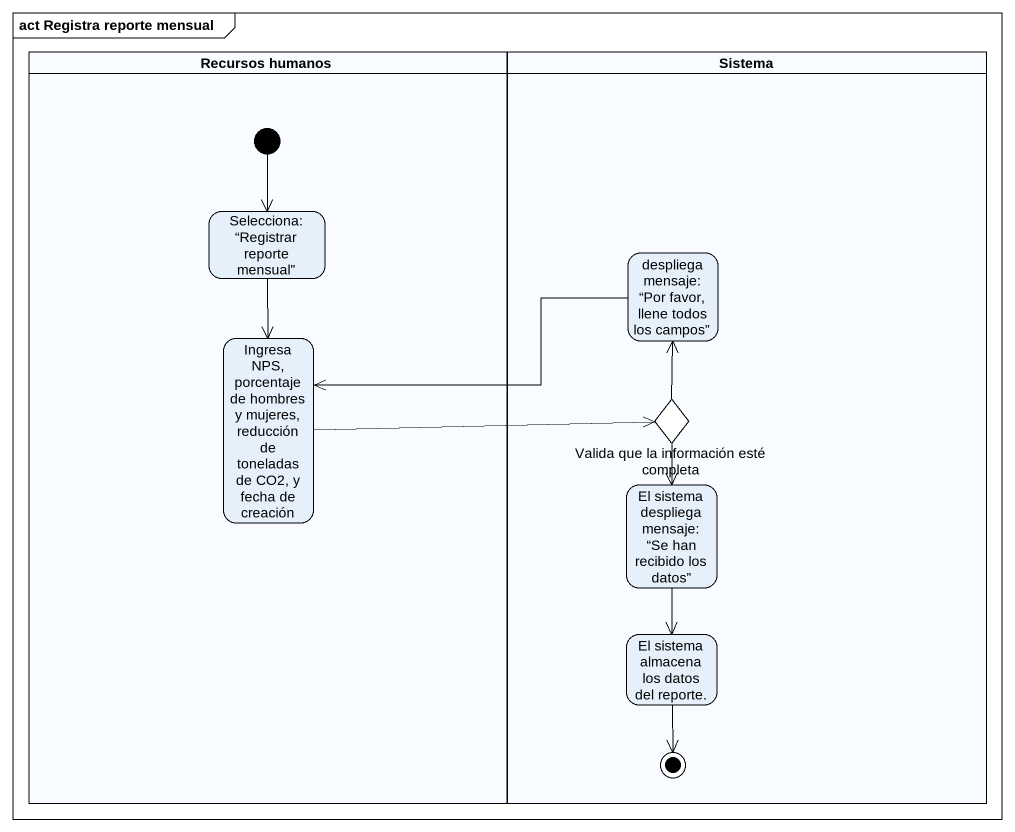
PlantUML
@startuml
mainframe act Registra reporte mensual
hide empty description
state "Recursos humanos" as Recursos_humanos <<partition>> {
  state "Selecciona: “Registrar reporte mensual”" as Selecciona_Registrar
  state "Ingresa NPS, porcentaje de hombres y mujeres, reducción de toneladas de CO2, y fecha de creación" as Ingresa_NPS_porcentaje_de
  [*] --> Selecciona_Registrar
}
state Sistema <<partition>> {
  state "despliega mensaje: “Por favor, llene todos los campos”" as despliega_mensaje_Por_favor
  state "Valida que la información esté completa" as Valida_que_la_información <<choice>>
  state "El sistema despliega mensaje: “Se han recibido los datos”" as El_sistema_despliega
  state "El sistema almacena los datos del reporte." as El_sistema_almacena_los
  El_sistema_almacena_los --> [*]
}
Selecciona_Registrar --> Ingresa_NPS_porcentaje_de
despliega_mensaje_Por_favor -left-> Ingresa_NPS_porcentaje_de
Ingresa_NPS_porcentaje_de -right-> Valida_que_la_información
Valida_que_la_información -up-> despliega_mensaje_Por_favor
Valida_que_la_información --> El_sistema_despliega
El_sistema_despliega --> El_sistema_almacena_los
@enduml
